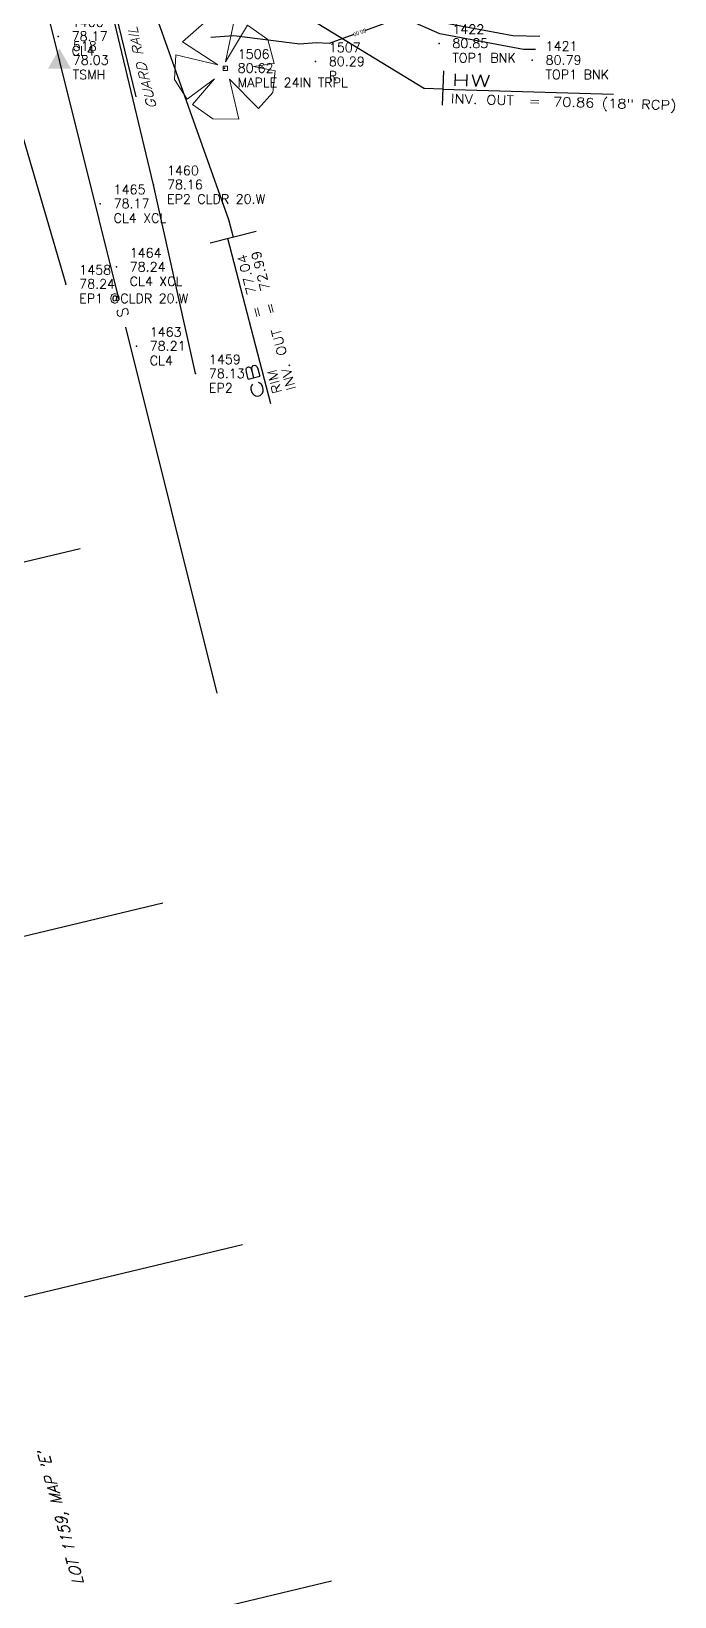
# Model space of a CAD drawing. Header units: feet. Extents: x 1023941 to 1026768, y 90264 to 94497.
# Drawn here: x 1026263.6 to 1026429.3, y 92125.5 to 92528.7 of the extents above; entities that cross this region are included whole.
import ezdxf
from ezdxf.enums import TextEntityAlignment as Align

# ---------------------------------------------------------------- set-up
doc = ezdxf.new("R2010")
doc.units = ezdxf.units.FT
doc.header["$MEASUREMENT"] = 0
for name, color, linetype in [('DESC', 6, 'Continuous'), ('E1ABL', 4, 'Continuous'), ('E1SIT', 11, 'Continuous'), ('E2SWL', 11, 'Continuous'), ('E2SWL-T', 11, 'Continuous'), ('E6ABT-L', 4, 'Continuous'), ('E6SIL', 9, 'Continuous'), ('E6SIT', 9, 'Continuous'), ('E6TOS', 9, 'Continuous'), ('E6TOS-R', 9, 'Continuous'), ('E7EPL', 10, 'Continuous'), ('E7MST', 10, 'Continuous'), ('E7SIT', 10, 'Continuous'), ('E7SWS', 10, 'Continuous'), ('ELEV', 9, 'Continuous'), ('F1-E1COL', 11, 'Continuous'), ('F1-E6COL', 9, 'Continuous'), ('PNTS', 6, 'Continuous')]:
    doc.layers.add(name, color=color, linetype=linetype)
doc.styles.add('60', font='simplex.shx', dxfattribs={"width": 1.15, "height": 2.4})
doc.styles.add('60S', font='simplex.shx', dxfattribs={"width": 1.15, "oblique": 22, "height": 2.4})
doc.styles.add('80', font='simplex.shx', dxfattribs={"width": 1.66, "height": 3.08})
doc.styles.add('80L', font='simplex.shx', dxfattribs={"height": 2.8})
doc.styles.add('80SL', font='simplex.shx', dxfattribs={"oblique": 22, "height": 2.8})
doc.styles.add('S6', font='SIMPLEX', dxfattribs={"height": 0.083333})
doc.dimstyles.get("Standard").update_dxf_attribs({"dimtxt": 0.18, "dimasz": 0.18, "dimexe": 0.18, "dimexo": 0.0625, "dimgap": 0.09, "dimtad": 0, "dimtih": 1, "dimtoh": 1, "dimdec": 4, "dimzin": 0, "dimdsep": 46, "dimtxsty": 'Standard', "dimcen": 0.09, "dimadec": 0, "dimazin": 0, "dimtfac": 1, "dimtdec": 4, "dimtofl": 0, "dimtmove": 0, "dimatfit": 3, "dimfxl": 1, "dimtolj": 1, "dimtzin": 0, "dimarcsym": 0})

# ---------------------------------------------------------------- blocks, each defined once
blk = doc.blocks.new('OAK')
at = {"color": 0, "linetype": 'ByBlock', "lineweight": 0}
for points in [[(0.49, 6.79), (-2.26, 6.6), (-4.43, 4.82)], [(0.49, 6.79), (0.49, 1.48), (3.25, 6)], [(-5.02, 4.04), (-6.6, 1.28), (-6, -1.87)], [(-5.02, 4.04), (-2.85, 2.46), (-4.43, 4.82)], [(6.2, 0.49), (5.61, 3.64), (3.25, 6)], [(0.3, 0.1), (0.1, 0.3), (-0.1, 0.49), (-0.3, 0.3), (-0.49, 0.1), (-0.3, -0.1), (-0.1, -0.3), (0.1, -0.1), (0.3, 0.1), (0.3, 0.1)], [(6.2, 0.49), (1.87, 0.1), (6.2, -0.49)], [(-5.41, -3.64), (-0.69, -0.49), (-6, -1.87)], [(3.25, -5.61), (0.3, -0.89), (1.48, -6.2)], [(3.25, -5.61), (5.61, -3.45), (6.2, -0.49)], [(-5.41, -3.64), (-2.26, -6), (1.48, -6.2)]]:
    blk.add_lwpolyline(points, dxfattribs=at)
blk = doc.blocks.new('*U366')
at = {"layer": 'F1-E6COL', "elevation": 79, "flags": 128}
blk.add_lwpolyline([(1026394.51, 92527.36), (1026387.58, 92527.48), (1026369.09, 92530.93), (1026350.72, 92538.89), (1026350.01, 92538.96), (1026337.86, 92537.42), (1026337.05, 92537.46), (1026319.64, 92540.17), (1026319.36, 92540.17), (1026318.76, 92540.41), (1026309.61, 92540.28), (1026304.24, 92539.88)], dxfattribs=at)
blk = doc.blocks.new('*U365')
at = {"layer": 'F1-E1COL', "elevation": 80, "flags": 128}
for points in [[(1026393.45, 92523.95), (1026390.38, 92524), (1026368.82, 92528.03), (1026359, 92532.28), (1026349.61, 92528.9)], [(1026346.67, 92527.84), (1026340.27, 92525.54), (1026336.9, 92525.74), (1026332.69, 92525.39), (1026315.76, 92527.5), (1026309.84, 92527.05)]]:
    blk.add_lwpolyline(points, dxfattribs=at)
at = {"layer": 'F1-E1COL', "insert": (1026348.14, 92528.37, 80), "char_height": 1, "attachment_point": 5, "rotation": 199.7855}
blk.add_mtext('{80.00}', dxfattribs=at)
blk = doc.blocks.new('*U362')
at = {"layer": 'F1-E6COL', "elevation": 78, "flags": 128}
blk.add_lwpolyline([(1026290.57, 92511.83), (1026275.09, 92575.46), (1026281.24, 92562.69), (1026282.02, 92560.17), (1026283.52, 92557.91), (1026285.97, 92554.6), (1026287.69, 92556.64), (1026289.49, 92559.01), (1026293.8, 92564.3), (1026296.85, 92565.14), (1026298.5, 92566.26), (1026299.78, 92568.57), (1026315.83, 92572.49), (1026328.04, 92572.82), (1026337.51, 92572.66), (1026338.25, 92572.73), (1026353.61, 92573.17), (1026353.79, 92573.13), (1026354.65, 92573.16), (1026355.27, 92573.32), (1026361.43, 92575.94), (1026358.13, 92575.96), (1026357.06, 92579.02), (1026362.08, 92580.02), (1026366.4, 92580.77), (1026375.72, 92581.82), (1026381.31, 92579.64), (1026392.23, 92576.88), (1026395.62, 92576.71)], dxfattribs=at)
blk = doc.blocks.new('ELOUT')
at = {"layer": 'E6SIL'}
for p, q in [((-0.117, 0.152), (-0.117, -0.152)), ((-1.217, 0.035), (-0.117, 0.035)), ((0, 0), (-0.117, 0))]:
    blk.add_line(p, q, dxfattribs=at)
at = {"layer": 'E1SIT', "style": '80', "width": 1.66}
blk.add_attdef('STRUC.', (-1.164, 0.058), '', height=0.077, dxfattribs=at)
at = {"layer": 'E6SIT', "style": '60', "width": 1.15}
blk.add_text('OUT', height=0.06, dxfattribs=at).set_placement((-0.936, -0.146))
at = {"layer": 'E7SIT', "style": '60', "width": 1.15}
for s, p in [('RIM', (-1.164, -0.054)), ('INV.', (-1.164, -0.146)), ('=', (-0.662, -0.054)), ('=', (-0.662, -0.146))]:
    blk.add_text(s, height=0.06, dxfattribs=at).set_placement(p)
for tag, p in [('RIM', (-0.506, -0.054)), ('INV.OUT', (-0.506, -0.146))]:
    blk.add_attdef(tag, p, '', height=0.06, dxfattribs=at)
blk = doc.blocks.new('ERHWOUT')
at = {"layer": 'E6SIL'}
for p, q in [((0.117, 0.117), (0.117, -0.104)), ((0.117, 0), (0, 0)), ((0.117, 0), (1.217, 0))]:
    blk.add_line(p, q, dxfattribs=at)
at = {"layer": 'E1SIT', "style": '80', "width": 1.66}
blk.add_attdef('STRUC.', (0.171, 0.023), '', height=0.077, dxfattribs=at)
at = {"layer": 'E6SIT', "style": '60', "width": 1.15}
blk.add_text('OUT', height=0.06, dxfattribs=at).set_placement((0.399, -0.089))
at = {"layer": 'E7SIT', "style": '60', "width": 1.15}
for s, p in [('INV.', (0.171, -0.089)), ('=', (0.673, -0.089))]:
    blk.add_text(s, height=0.06, dxfattribs=at).set_placement(p)
blk.add_attdef('INV.1', (0.829, -0.089), '', height=0.06, dxfattribs=at)
blk = doc.blocks.new('POINT')
blk.add_point((0, 0))
at = {"layer": 'DESC', "style": 'S6'}
blk.add_attdef('DESC', (0.119, -0.17), '', height=0.0833, dxfattribs=at)
at = {"layer": 'ELEV', "style": 'S6'}
blk.add_attdef('ELEV', (0.119, -0.04), '', height=0.0833, dxfattribs=at)
at = {"layer": 'PNTS', "style": 'S6'}
blk.add_attdef('POINT', (0.119, 0.085), '', height=0.0833, dxfattribs=at)
blk = doc.blocks.new('TRI-SMH')
blk.add_solid([(-0.074, -0.054), (0, 0.075), (0.074, -0.054)])

msp = doc.modelspace()

# ---------------------------------------------------------------- linework, layer by layer
at = {"layer": 'E1ABL'}
for p, q in [((1026185.66846, 92373.82086), (1026276.1491, 92395.52143)), ((1026206.92318, 92282.57213), (1026297.40382, 92304.2727)), ((1026227.44128, 92194.5409), (1026317.92192, 92216.24147)), ((1026250.37345, 92107.97089), (1026340.85409, 92129.67146))]:
    msp.add_line(p, q, dxfattribs=at)
at = {"layer": 'E2SWL', "linetype": 'Continuous', "flags": 128}
for points in [[(1026286.18468, 92459.52762), (1026270.82035, 92521.23169), (1026250.37564, 92603.14329)], [(1026311.41, 92358.22125), (1026287.94612, 92452.4536)]]:
    msp.add_lwpolyline(points, dxfattribs=at)
at = {"layer": 'E7EPL'}
for points in [[(1026305.86607, 92440.53985), (1026295.08074, 92489.17157), (1026269.71379, 92595.03803), (1026258.0385, 92635.38898)], [(1026232.56456, 92620.43902), (1026247.76726, 92547.94775), (1026272.47015, 92463.59798)]]:
    msp.add_lwpolyline(points, dxfattribs=at)

# ---------------------------------------------------------------- block references
at = {"xscale": 2.000000000000035, "yscale": 2, "zscale": 2, "rotation": 224.3726045803924}
msp.add_blockref('OAK', (1026313.28731, 92519.15734), dxfattribs=at)
at = {"layer": 'E2SWL-T', "xscale": 39.99999999998835, "yscale": 40, "zscale": 40, "rotation": 104.5161971329317}
msp.add_blockref('ELOUT', (1026314.38995, 92480.21973), dxfattribs=at).add_auto_attribs({'STRUC.': 'CB', 'RIM': '77.04', 'INV.OUT': '72.99'})
at = {"layer": 'E6SIL', "xscale": 39.99999999999446, "yscale": 40, "zscale": 40, "rotation": 358.2797043204101}
msp.add_blockref('ERHWOUT', (1026364.87653, 92513.91775), dxfattribs=at).add_auto_attribs({'STRUC.': 'HW', 'INV.1': '70.86 (18" RCP)'})
at = {"layer": 'E6TOS', "xscale": 28.80000000004657, "yscale": 28.80000000000291, "zscale": 28.79999999999999}
for p, values in [((1026270.52149, 92527.36875), {'ELEV': '78.17', 'POINT': '1466', 'DESC': 'CL4'}), ((1026368.59251, 92525.55228), {'ELEV': '80.85', 'POINT': '1422', 'DESC': 'TOP1 BNK'}), ((1026270.82035, 92521.23169), {'ELEV': '78.03', 'POINT': '518', 'DESC': 'TSMH'}), ((1026392.60063, 92521.23885), {'ELEV': '80.79', 'POINT': '1421', 'DESC': 'TOP1 BNK'}), ((1026313.28731, 92519.15734), {'ELEV': '80.62', 'POINT': '1506', 'DESC': 'MAPLE 24IN TRPL'}), ((1026295.08074, 92489.17157), {'ELEV': '78.16', 'POINT': '1460', 'DESC': 'EP2 CLDR 20.W'}), ((1026281.33622, 92484.27847), {'ELEV': '78.17', 'POINT': '1465', 'DESC': 'CL4 XCL'}), ((1026285.47588, 92467.98352), {'ELEV': '78.24', 'POINT': '1464', 'DESC': 'CL4 XCL'}), ((1026272.47015, 92463.59798), {'ELEV': '78.24', 'POINT': '1458', 'DESC': 'EP1 @CLDR 20.W'}), ((1026290.63097, 92447.59014), {'ELEV': '78.21', 'POINT': '1463', 'DESC': 'CL4'}), ((1026305.86607, 92440.53985), {'ELEV': '78.13', 'POINT': '1459', 'DESC': 'EP2'})]:
    msp.add_blockref('POINT', p, dxfattribs=at).add_auto_attribs(values)
at = {"layer": 'E6TOS-R', "xscale": 28.80000000004657, "yscale": 28.80000000000291, "zscale": 28.79999999999999}
msp.add_blockref('POINT', (1026336.76624, 92520.86621), dxfattribs=at).add_auto_attribs({'ELEV': '80.29', 'POINT': '1507', 'DESC': 'R'})
at = {"layer": 'E7SWS', "xscale": 40, "yscale": 40, "zscale": 40}
msp.add_blockref('TRI-SMH', (1026270.82035, 92521.23169), dxfattribs=at)
at = {"layer": 'F1-E1COL'}
msp.add_blockref('*U365', (0, 0), dxfattribs=at)
at = {"layer": 'F1-E6COL'}
for name in ['*U362', '*U366']:
    msp.add_blockref(name, (0, 0), dxfattribs=at)

# ---------------------------------------------------------------- texts
at = {"layer": 'E2SWL-T', "style": '80L'}
msp.add_text('S', height=2.8, rotation=104.2114054, dxfattribs=at).set_placement((1026287.09858, 92456.27514), align=Align.MIDDLE)
at = {"layer": 'E6ABT-L', "style": '80SL', "oblique": 22}
msp.add_text("LOT 1159, MAP 'E'", height=2.8, rotation=105, dxfattribs=at).set_placement((1026277.16129, 92128.90048))
at = {"layer": 'E7MST', "style": '60S', "oblique": 22, "width": 1.15}
msp.add_text('GUARD RAIL', height=2.4, rotation=103.856243, dxfattribs=at).set_placement((1026295.8698, 92508.91013))

# ---------------------------------------------------------------- leaders
at = {"layer": 'E6SIL'}
for points in [[(1026302.79395, 92551.82047), (1026364.87653, 92513.91775)], [(1026291.16786, 92545.50956), (1026314.38995, 92480.21973)]]:
    msp.add_leader(points, dimstyle='Standard', override={"dimscale": 40, "dimexo": 0.0625, "dimtxsty": '60S'}, dxfattribs=at)

doc.saveas('drawing.dxf')
